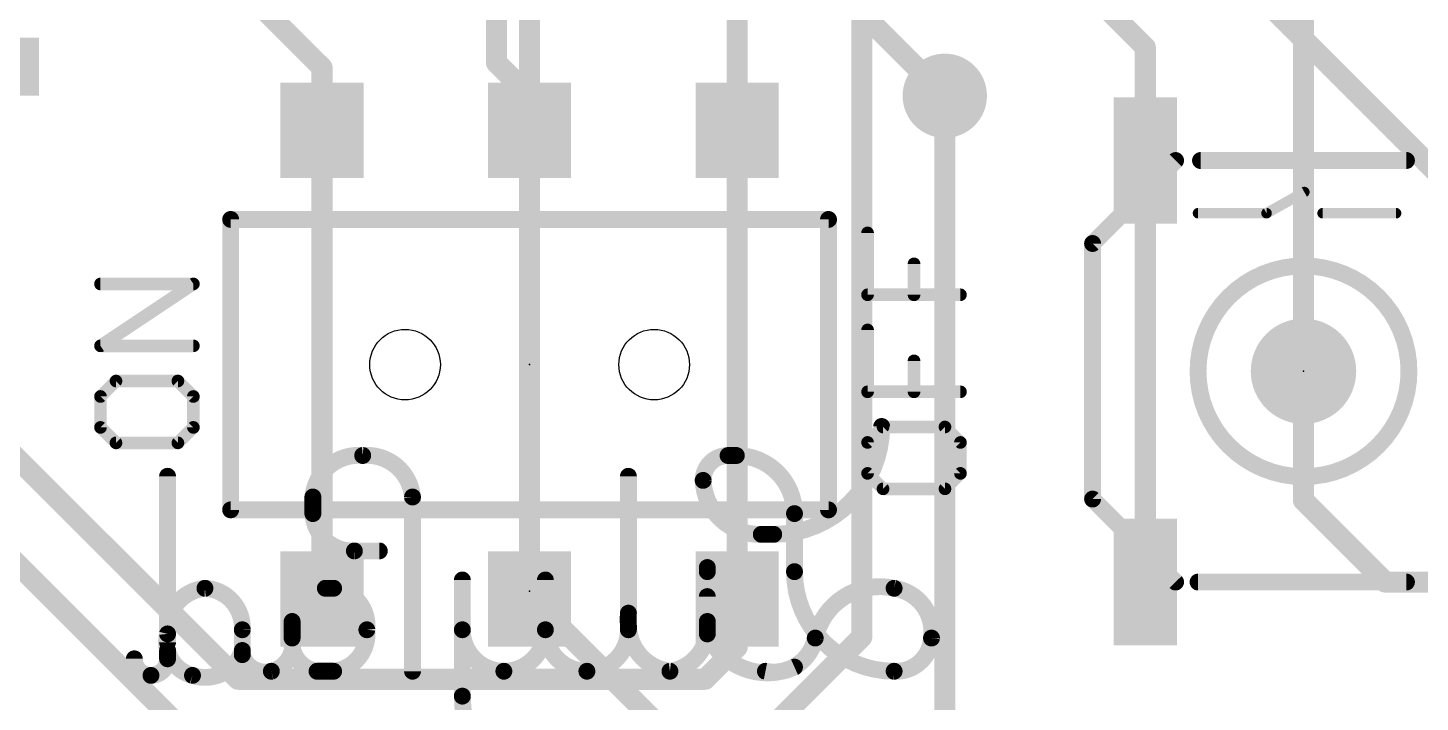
# Model space of a CAD drawing. Extents: x -28.7 to 28.7, y -28.7 to 28.7.
# Drawn here: x -6.04 to 10.72, y -15.31 to -7.18 of the extents above; entities that cross this region are included whole.
import ezdxf

# ---------------------------------------------------------------- set-up
doc = ezdxf.new("R2010")
doc.units = 0
for name, color, linetype in [('1', 12, 'CONTINUOUS'), ('16', 132, 'CONTINUOUS'), ('18', 110, 'CONTINUOUS'), ('20', 53, 'CONTINUOUS'), ('21', 41, 'CONTINUOUS'), ('22', 40, 'CONTINUOUS'), ('23', 53, 'CONTINUOUS'), ('24', 53, 'CONTINUOUS'), ('51', 53, 'CONTINUOUS')]:
    doc.layers.add(name, color=color, linetype=linetype)

# ---------------------------------------------------------------- blocks, each defined once
blk = doc.blocks.new('RECT')
blk.add_solid([(-0.5, -0.5), (0.5, -0.5), (-0.5, 0.5), (0.5, 0.5)])
blk = doc.blocks.new('PIE')
at = {"const_width": 0.5}
blk.add_lwpolyline([(0, -0.25, 1), (0, 0.25, 1), (0, -0.25)], format="xyb", dxfattribs=at)
blk = doc.blocks.new('ROUNDV')
at = {"const_width": 0.5}
blk.add_lwpolyline([(0, -0.25, 1), (0, 0.25, 1), (0, -0.25)], format="xyb", dxfattribs=at)

msp = doc.modelspace()

# ---------------------------------------------------------------- linework, layer by layer
at = {"layer": '1', "const_width": 0.254}
for points in [[(0, -3.2), (0, -8.415)], [(-6.414, -3.746), (-2.5, -7.66)], [(2.5, -4.389), (2.5, -8.415)], [(4, -5.4), (4, -14.524)], [(9.32, -5.51), (9.32, -11.32)], [(7.415, -7.415), (6.35, -6.35)], [(7.415, -7.415), (7.415, -13.86)], [(-2.5, -7.66), (-2.5, -8.415)], [(5, -8), (5, -15.54)], [(-2.5, -8.415), (-2.5, -14.065)], [(0, -8.415), (0, -14.065)], [(2.5, -8.415), (2.5, -14.065)], [(9.32, -11.32), (9.32, -12.876)], [(-3.51, -15.032), (-7.112, -11.43)], [(-4.161, -15.651), (-7.7724, -12.0396)], [(9.32, -12.876), (10.304, -13.86)], [(10.304, -13.86), (11.225, -13.86)], [(2.5, -14.065), (2.5, -14.645)], [(4, -14.524), (2.873, -15.651)], [(2.5, -14.645), (2.113, -15.032)], [(2.113, -15.032), (-3.51, -15.032)]]:
    msp.add_lwpolyline(points, dxfattribs=at)
at = {"layer": '1', "const_width": 0.127}
for points in [[(7.4785, -7.415, 1), (7.3515, -7.415)], [(7.3701, -7.4599, 1), (7.4599, -7.3701)], [(-2.4365, -7.66, 1), (-2.5635, -7.66)], [(-2.5449, -7.7049, 1), (-2.4551, -7.6151)], [(5.0635, -8, 1), (4.9365, -8)], [(-2.4365, -8.415, 1), (-2.5635, -8.415)], [(-2.5635, -8.415, 1), (-2.4365, -8.415)], [(0.0635, -8.415, 1), (-0.0635, -8.415)], [(-0.0635, -8.415, 1), (0.0635, -8.415)], [(2.5635, -8.415, 1), (2.4365, -8.415)], [(2.4365, -8.415, 1), (2.5635, -8.415)], [(9.3835, -11.32, 1), (9.2565, -11.32)], [(9.2565, -11.32, 1), (9.3835, -11.32)], [(9.3649, -12.8311, 1), (9.2751, -12.9209)], [(9.2565, -12.876, 1), (9.3835, -12.876)], [(10.304, -13.7965, 1), (10.304, -13.9235)], [(7.3515, -13.86, 1), (7.4785, -13.86)], [(10.2591, -13.9049, 1), (10.3489, -13.8151)], [(-2.5635, -14.065, 1), (-2.4365, -14.065)], [(-0.0635, -14.065, 1), (0.0635, -14.065)], [(2.5635, -14.065, 1), (2.4365, -14.065)], [(2.4365, -14.065, 1), (2.5635, -14.065)], [(4.0449, -14.5689, 1), (3.9551, -14.4791)], [(2.4365, -14.645, 1), (2.5635, -14.645)], [(2.5449, -14.6899, 1), (2.4551, -14.6001)], [(3.9365, -14.524, 1), (4.0635, -14.524)], [(-3.51, -14.9685, 1), (-3.51, -15.0955)], [(2.113, -15.0955, 1), (2.113, -14.9685)], [(-3.5549, -15.0769, 1), (-3.4651, -14.9871)], [(2.0681, -14.9871, 1), (2.1579, -15.0769)]]:
    msp.add_lwpolyline(points, format="xyb", dxfattribs=at)
at = {"layer": '16', "const_width": 0.254}
for points in [[(-0.4, -4.2926), (-0.4, -7.6)], [(2, -5), (5, -8)], [(8, -6), (15.5563, -13.5563)], [(-0.4, -7.6), (0, -8)], [(0, -8), (0, -14.0304)], [(0, -14.0304), (5.8321, -19.8625)]]:
    msp.add_lwpolyline(points, dxfattribs=at)
at = {"layer": '16', "const_width": 0.127}
for points in [[(-0.3551, -7.5551, 1), (-0.4449, -7.6449)], [(-0.4635, -7.6, 1), (-0.3365, -7.6)], [(0.0635, -8, 1), (-0.0635, -8)], [(-0.0449, -8.0449, 1), (0.0449, -7.9551)], [(4.9551, -8.0449, 1), (5.0449, -7.9551)], [(0.0449, -13.9855, 1), (-0.0449, -14.0753)], [(-0.0635, -14.0304, 1), (0.0635, -14.0304)]]:
    msp.add_lwpolyline(points, format="xyb", dxfattribs=at)
at = {"layer": '20', "const_width": 0.2032}
msp.add_lwpolyline([(0, -25, 1), (0, 25, 1), (0, -25)], format="xyb", dxfattribs=at)
at = {"layer": '20'}
for centre in [(-1.5, -11.24), (1.5, -11.24)]:
    msp.add_circle(centre, 0.425, dxfattribs=at)
at = {"layer": '21'}
for points, const_width in [([(8.08, -8.78), (10.56, -8.78)], 0.2032), ([(-3.6, -9.49), (-3.6, -12.99)], 0.2032), ([(3.6, -9.49), (-3.6, -9.49)], 0.2032), ([(3.6, -12.99), (3.6, -9.49)], 0.2032), ([(4.0702, -10.398), (4.0702, -9.6523)], 0.1524), ([(6.78, -12.86), (6.78, -9.78)], 0.2032), ([(4.6295, -10.398), (4.6295, -10.0252)], 0.1524), ([(-5.1678, -11.0134), (-4.0492, -10.2677)], 0.1524), ([(-4.0492, -10.2677), (-5.1678, -10.2677)], 0.1524), ([(5.1888, -10.398), (4.0702, -10.398)], 0.1524), ([(4.0702, -11.5674), (4.0702, -10.8217)], 0.1524), ([(-4.0492, -11.0134), (-5.1678, -11.0134)], 0.1524), ([(4.6295, -11.5674), (4.6295, -11.1946)], 0.1524), ([(-4.9813, -11.4371), (-5.1678, -11.6235)], 0.1524), ([(-4.2356, -11.4371), (-4.9813, -11.4371)], 0.1524), ([(-4.0492, -11.6235), (-4.2356, -11.4371)], 0.1524), ([(-5.1678, -11.6235), (-5.1678, -11.9964)], 0.1524), ([(-4.0492, -11.9964), (-4.0492, -11.6235)], 0.1524), ([(5.1888, -11.5674), (4.0702, -11.5674)], 0.1524), ([(-5.1678, -11.9964), (-4.9813, -12.1828)], 0.1524), ([(-4.2356, -12.1828), (-4.0492, -11.9964)], 0.1524), ([(4.2567, -11.9911), (4.0702, -12.1775)], 0.1524), ([(5.0024, -11.9911), (4.2567, -11.9911)], 0.1524), ([(5.1888, -12.1775), (5.0024, -11.9911)], 0.1524), ([(-4.9813, -12.1828), (-4.2356, -12.1828)], 0.1524), ([(4.0702, -12.1775), (4.0702, -12.5504)], 0.1524), ([(5.1888, -12.5504), (5.1888, -12.1775)], 0.1524), ([(4.0702, -12.5504), (4.2567, -12.7368)], 0.1524), ([(5.0024, -12.7368), (5.1888, -12.5504)], 0.1524), ([(4.2567, -12.7368), (5.0024, -12.7368)], 0.1524), ([(-3.6, -12.99), (3.6, -12.99)], 0.2032), ([(10.56, -13.86), (8.05, -13.86)], 0.2032)]:
    msp.add_lwpolyline(points, dxfattribs=dict(at, const_width=const_width))
for points, const_width in [([(8.08, -8.7292, 1), (8.08, -8.8308)], 0.1016), ([(10.56, -8.8308, 1), (10.56, -8.7292)], 0.1016), ([(-3.5492, -9.49, 1), (-3.6508, -9.49)], 0.1016), ([(-3.6, -9.4392, 1), (-3.6, -9.5408)], 0.1016), ([(3.6508, -9.49, 1), (3.5492, -9.49)], 0.1016), ([(3.6, -9.5408, 1), (3.6, -9.4392)], 0.1016), ([(4.1083, -9.6523, 1), (4.0321, -9.6523)], 0.0762), ([(6.8308, -9.78, 1), (6.7292, -9.78)], 0.1016), ([(4.6676, -10.0252, 1), (4.5914, -10.0252)], 0.0762), ([(9.32, -12.59, 1), (9.32, -10.05, 1), (9.32, -12.59)], 0.2032), ([(-5.1678, -10.2296, 1), (-5.1678, -10.3058)], 0.0762), ([(-4.0281, -10.2994, 1), (-4.0703, -10.236)], 0.0762), ([(-4.0492, -10.3058, 1), (-4.0492, -10.2296)], 0.0762), ([(4.0702, -10.3599, 1), (4.0702, -10.4361)], 0.0762), ([(4.0321, -10.398, 1), (4.1083, -10.398)], 0.0762), ([(4.5914, -10.398, 1), (4.6676, -10.398)], 0.0762), ([(5.1888, -10.4361, 1), (5.1888, -10.3599)], 0.0762), ([(4.1083, -10.8217, 1), (4.0321, -10.8217)], 0.0762), ([(-5.1678, -10.9753, 1), (-5.1678, -11.0515)], 0.0762), ([(-5.1889, -10.9817, 1), (-5.1466, -11.0451)], 0.0762), ([(-4.0492, -11.0515, 1), (-4.0492, -10.9753)], 0.0762), ([(4.6676, -11.1946, 1), (4.5914, -11.1946)], 0.0762), ([(-4.9813, -11.399, 1), (-4.9813, -11.4752)], 0.0762), ([(-4.9544, -11.464, 1), (-5.0083, -11.4102)], 0.0762), ([(-4.2087, -11.4102, 1), (-4.2626, -11.464)], 0.0762), ([(-4.2356, -11.4752, 1), (-4.2356, -11.399)], 0.0762), ([(-5.1297, -11.6235, 1), (-5.2059, -11.6235)], 0.0762), ([(-5.1947, -11.5966, 1), (-5.1408, -11.6505)], 0.0762), ([(-4.0111, -11.6235, 1), (-4.0873, -11.6235)], 0.0762), ([(-4.0761, -11.6505, 1), (-4.0223, -11.5966)], 0.0762), ([(4.0702, -11.5293, 1), (4.0702, -11.6055)], 0.0762), ([(4.0321, -11.5674, 1), (4.1083, -11.5674)], 0.0762), ([(4.5914, -11.5674, 1), (4.6676, -11.5674)], 0.0762), ([(5.1888, -11.6055, 1), (5.1888, -11.5293)], 0.0762), ([(-5.1408, -11.9694, 1), (-5.1947, -12.0233)], 0.0762), ([(-5.2059, -11.9964, 1), (-5.1297, -11.9964)], 0.0762), ([(-4.0873, -11.9964, 1), (-4.0111, -11.9964)], 0.0762), ([(-4.0223, -12.0233, 1), (-4.0761, -11.9694)], 0.0762), ([(4.2567, -11.953, 1), (4.2567, -12.0292)], 0.0762), ([(4.2836, -12.018, 1), (4.2297, -11.9642)], 0.0762), ([(5.0293, -11.9642, 1), (4.9754, -12.018)], 0.0762), ([(5.0024, -12.0292, 1), (5.0024, -11.953)], 0.0762), ([(-4.9813, -12.1447, 1), (-4.9813, -12.2209)], 0.0762), ([(-5.0083, -12.2097, 1), (-4.9544, -12.1559)], 0.0762), ([(-4.2626, -12.1559, 1), (-4.2087, -12.2097)], 0.0762), ([(-4.2356, -12.2209, 1), (-4.2356, -12.1447)], 0.0762), ([(4.1083, -12.1775, 1), (4.0321, -12.1775)], 0.0762), ([(4.0433, -12.1506, 1), (4.0972, -12.2045)], 0.0762), ([(5.2269, -12.1775, 1), (5.1507, -12.1775)], 0.0762), ([(5.1619, -12.2045, 1), (5.2157, -12.1506)], 0.0762), ([(4.0972, -12.5234, 1), (4.0433, -12.5773)], 0.0762), ([(4.0321, -12.5504, 1), (4.1083, -12.5504)], 0.0762), ([(5.1507, -12.5504, 1), (5.2269, -12.5504)], 0.0762), ([(5.2157, -12.5773, 1), (5.1619, -12.5234)], 0.0762), ([(4.2567, -12.6987, 1), (4.2567, -12.7749)], 0.0762), ([(4.2297, -12.7637, 1), (4.2836, -12.7099)], 0.0762), ([(4.9754, -12.7099, 1), (5.0293, -12.7637)], 0.0762), ([(5.0024, -12.7749, 1), (5.0024, -12.6987)], 0.0762), ([(-3.6, -12.9392, 1), (-3.6, -13.0408)], 0.1016), ([(3.6, -13.0408, 1), (3.6, -12.9392)], 0.1016), ([(6.7292, -12.86, 1), (6.8308, -12.86)], 0.1016), ([(-3.6508, -12.99, 1), (-3.5492, -12.99)], 0.1016), ([(3.5492, -12.99, 1), (3.6508, -12.99)], 0.1016), ([(8.05, -13.8092, 1), (8.05, -13.9108)], 0.1016), ([(10.56, -13.9108, 1), (10.56, -13.8092)], 0.1016)]:
    msp.add_lwpolyline(points, format="xyb", dxfattribs=dict(at, const_width=const_width))
at = {"layer": '22'}
for points, const_width in [([(2.94, -13.285, 0.4142), (4.24, -11.985)], 0.2032), ([(4.2908, -11.985, 1), (4.1892, -11.985)], 0.1016), ([(-2.01, -12.335, 0.4141), (-2.61, -12.835)], 0.2032), ([(-1.41, -12.835, 0.4142), (-2.01, -12.335)], 0.2032), ([(-2.0146, -12.2844, 1), (-2.0054, -12.3856)], 0.1016), ([(-2.0146, -12.3856, 1), (-2.0054, -12.2844)], 0.1016), ([(2.39, -12.335, 0.4142), (2.09, -12.635)], 0.2032), ([(2.39, -12.2842, 1), (2.39, -12.3858)], 0.1016), ([(2.39, -12.3858, 1), (2.39, -12.2842)], 0.1016), ([(3.19, -13.035, 0.4142), (2.49, -12.335)], 0.2032), ([(2.49, -12.2842, 1), (2.49, -12.3858)], 0.1016), ([(2.49, -12.3858, 1), (2.49, -12.2842)], 0.1016), ([(-4.3092, -12.585, 1), (-4.4108, -12.585)], 0.1016), ([(1.2408, -12.585, 1), (1.1392, -12.585)], 0.1016), ([(2.09, -12.635, 0.4142), (2.79, -13.285)], 0.2032), ([(2.1408, -12.6331, 1), (2.0392, -12.6369)], 0.1016), ([(-2.5592, -12.835, 1), (-2.6608, -12.835)], 0.1016), ([(-1.3592, -12.835, 1), (-1.4608, -12.835)], 0.1016), ([(2.0392, -12.635, 1), (2.1408, -12.635)], 0.1016), ([(-2.6606, -12.8304, 1), (-2.5594, -12.8396)], 0.1016), ([(-1.4606, -12.8396, 1), (-1.3594, -12.8304)], 0.1016), ([(-2.61, -13.035, 0.4141), (-2.11, -13.485)], 0.2032), ([(-2.5593, -13.0323, 1), (-2.6607, -13.0377)], 0.1016), ([(-2.6608, -13.035, 1), (-2.5592, -13.035)], 0.1016), ([(3.2408, -13.035, 1), (3.1392, -13.035)], 0.1016), ([(3.1392, -13.035, 1), (3.2408, -13.035)], 0.1016), ([(2.79, -13.2342, 1), (2.79, -13.3358)], 0.1016), ([(2.7919, -13.3358, 1), (2.7881, -13.2342)], 0.1016), ([(2.94, -13.2342, 1), (2.94, -13.3358)], 0.1016), ([(2.94, -13.3358, 1), (2.94, -13.2342)], 0.1016), ([(-2.11, -13.4342, 1), (-2.11, -13.5358)], 0.1016), ([(-2.1073, -13.5357, 1), (-2.1127, -13.4343)], 0.1016), ([(-1.81, -13.5358, 1), (-1.81, -13.4342)], 0.1016), ([(-0.7592, -13.835, 1), (-0.8608, -13.835)], 0.1016), ([(0.2408, -13.835, 1), (0.1392, -13.835)], 0.1016), ([(2.1908, -13.685, 1), (2.0892, -13.685)], 0.1016), ([(2.0892, -13.735, 1), (2.1908, -13.735)], 0.1016), ([(3.19, -13.735, 0.4142), (4.39, -14.935)], 0.2032), ([(3.2408, -13.735, 1), (3.1392, -13.735)], 0.1016), ([(3.1392, -13.735, 1), (3.2408, -13.735)], 0.1016), ([(-3.91, -13.935, 0.4142), (-4.36, -14.485)], 0.2032), ([(-3.46, -14.435, 0.4142), (-3.91, -13.935)], 0.2032), ([(-3.9073, -13.8843, 1), (-3.9127, -13.9857)], 0.1016), ([(-3.9049, -13.9855, 1), (-3.9151, -13.8845)], 0.1016), ([(-2.46, -13.935, 0.4142), (-2.86, -14.335)], 0.2032), ([(-2.46, -13.8842, 1), (-2.46, -13.9858)], 0.1016), ([(-2.46, -13.9858, 1), (-2.46, -13.8842)], 0.1016), ([(-1.96, -14.435, 0.4142), (-2.36, -13.935)], 0.2032), ([(-2.3544, -13.8845, 1), (-2.3656, -13.9855)], 0.1016), ([(-2.36, -13.9858, 1), (-2.36, -13.8842)], 0.1016), ([(4.39, -13.935, 0.4142), (3.44, -14.535)], 0.2032), ([(4.84, -14.535, 0.4142), (4.39, -13.935)], 0.2032), ([(4.3972, -13.8847, 1), (4.3828, -13.9853)], 0.1016), ([(4.3788, -13.9846, 1), (4.4012, -13.8854)], 0.1016), ([(2.1908, -14.035, 1), (2.0892, -14.035)], 0.1016), ([(-2.8092, -14.335, 1), (-2.9108, -14.335)], 0.1016), ([(1.19, -14.235, 0.0384), (1.19, -14.385)], 0.2032), ([(1.1392, -14.235, 1), (1.2408, -14.235)], 0.1016), ([(1.2407, -14.2389, 1), (1.1393, -14.2311)], 0.1016), ([(1.69, -14.935, 0.4142), (2.14, -14.335)], 0.2032), ([(2.1908, -14.335, 1), (2.0892, -14.335)], 0.1016), ([(2.1903, -14.3278, 1), (2.0897, -14.3422)], 0.1016), ([(-4.36, -14.485, 0.1231), (-4.36, -14.685)], 0.2032), ([(-4.3107, -14.4973, 1), (-4.4093, -14.4727)], 0.1016), ([(-3.4092, -14.435, 1), (-3.5108, -14.435)], 0.1016), ([(-3.5107, -14.4323, 1), (-3.4093, -14.4377)], 0.1016), ([(-2.9108, -14.335, 1), (-2.8092, -14.335)], 0.1016), ([(-2.36, -14.935, 0.4142), (-1.96, -14.435)], 0.2032), ([(-1.9095, -14.4294, 1), (-2.0105, -14.4406)], 0.1016), ([(-2.0105, -14.4294, 1), (-1.9095, -14.4406)], 0.1016), ([(-0.81, -14.435, 0.4142), (-0.31, -14.935)], 0.2032), ([(-0.7592, -14.435, 1), (-0.8608, -14.435)], 0.1016), ([(-0.7592, -14.435, 1), (-0.8608, -14.435)], 0.1016), ([(-0.8608, -14.435, 1), (-0.7592, -14.435)], 0.1016), ([(-0.31, -14.935, 0.4142), (0.19, -14.435)], 0.2032), ([(0.19, -14.435, 0.4142), (0.69, -14.935)], 0.2032), ([(0.2408, -14.435, 1), (0.1392, -14.435)], 0.1016), ([(0.2408, -14.435, 1), (0.1392, -14.435)], 0.1016), ([(0.1392, -14.435, 1), (0.2408, -14.435)], 0.1016), ([(0.69, -14.935, 0.4142), (1.19, -14.435)], 0.2032), ([(1.19, -14.385, 0.37), (1.69, -14.935)], 0.2032), ([(1.2408, -14.3835, 1), (1.1392, -14.3865)], 0.1016), ([(1.2408, -14.385, 1), (1.1392, -14.385)], 0.1016), ([(1.2408, -14.435, 1), (1.1392, -14.435)], 0.1016), ([(1.1392, -14.435, 1), (1.2408, -14.435)], 0.1016), ([(1.1393, -14.3889, 1), (1.2407, -14.3811)], 0.1016), ([(2.0892, -14.335, 1), (2.1908, -14.335)], 0.1016), ([(2.14, -14.485, 0.4142), (3.19, -14.885)], 0.2032), ([(2.1864, -14.4642, 1), (2.0936, -14.5058)], 0.1016), ([(-4.4108, -14.585, 1), (-4.3092, -14.585)], 0.1016), ([(-4.36, -14.685, 0.277), (-4.06, -14.985)], 0.2032), ([(-4.3107, -14.6727, 1), (-4.4093, -14.6973)], 0.1016), ([(-4.3092, -14.685, 1), (-4.4108, -14.685)], 0.1016), ([(-4.4105, -14.4901, 1), (-4.3095, -14.4799)], 0.1016), ([(-4.06, -14.985, 0.4142), (-3.46, -14.685)], 0.2032), ([(-3.4092, -14.685, 1), (-3.5108, -14.685)], 0.1016), ([(-3.4118, -14.7011, 1), (-3.5082, -14.6689)], 0.1016), ([(-3.11, -14.935, 0.4142), (-2.86, -14.535)], 0.2032), ([(-2.86, -14.535, 0.4142), (-2.56, -14.935)], 0.2032), ([(-2.8105, -14.5236, 1), (-2.9095, -14.5464)], 0.1016), ([(-2.9108, -14.535, 1), (-2.8092, -14.535)], 0.1016), ([(-2.8097, -14.5422, 1), (-2.9103, -14.5278)], 0.1016), ([(2.0892, -14.485, 1), (2.1908, -14.485)], 0.1016), ([(2.84, -14.935, 0.4142), (3.44, -14.535)], 0.2032), ([(3.3904, -14.5238, 1), (3.4896, -14.5462)], 0.1016), ([(3.4898, -14.545, 1), (3.3902, -14.525)], 0.1016), ([(4.39, -14.935, 0.4142), (4.84, -14.535)], 0.2032), ([(4.7897, -14.5278, 1), (4.8903, -14.5422)], 0.1016), ([(4.8907, -14.538, 1), (4.7893, -14.532)], 0.1016), ([(-4.76, -14.785, 0.4142), (-4.56, -14.985)], 0.2032), ([(-4.7092, -14.785, 1), (-4.8108, -14.785)], 0.1016), ([(-4.56, -14.985, 0.4142), (-4.36, -14.785)], 0.2032), ([(-4.3092, -14.785, 1), (-4.4108, -14.785)], 0.1016), ([(-4.4108, -14.785, 1), (-4.3092, -14.785)], 0.1016), ([(-4.4093, -14.6973, 1), (-4.3107, -14.6727)], 0.1016), ([(-3.46, -14.735, 0.4142), (-3.11, -14.935)], 0.2032), ([(-3.411, -14.7216, 1), (-3.509, -14.7484)], 0.1016), ([(-3.5108, -14.685, 1), (-3.4092, -14.685)], 0.1016), ([(-3.5108, -14.735, 1), (-3.4092, -14.735)], 0.1016), ([(-4.56, -14.9342, 1), (-4.56, -15.0358)], 0.1016), ([(-4.56, -15.0358, 1), (-4.56, -14.9342)], 0.1016), ([(-4.0439, -14.9368, 1), (-4.0761, -15.0332)], 0.1016), ([(-4.0723, -15.0343, 1), (-4.0477, -14.9357)], 0.1016), ([(-3.1214, -14.8855, 1), (-3.0986, -14.9845)], 0.1016), ([(-3.0966, -14.984, 1), (-3.1234, -14.886)], 0.1016), ([(-2.56, -14.8842, 1), (-2.56, -14.9858)], 0.1016), ([(-2.5672, -14.9853, 1), (-2.5528, -14.8847)], 0.1016), ([(-2.3656, -14.8845, 1), (-2.3544, -14.9855)], 0.1016), ([(-2.36, -14.9858, 1), (-2.36, -14.8842)], 0.1016), ([(-1.4608, -14.935, 1), (-1.3592, -14.935)], 0.1016), ([(-0.31, -14.8842, 1), (-0.31, -14.9858)], 0.1016), ([(-0.31, -14.9858, 1), (-0.31, -14.8842)], 0.1016), ([(0.69, -14.8842, 1), (0.69, -14.9858)], 0.1016), ([(0.69, -14.9858, 1), (0.69, -14.8842)], 0.1016), ([(1.6828, -14.8847, 1), (1.6972, -14.9853)], 0.1016), ([(1.6837, -14.9854, 1), (1.6963, -14.8846)], 0.1016), ([(2.85, -14.8852, 1), (2.83, -14.9848)], 0.1016), ([(3.2108, -14.9314, 1), (3.1692, -14.8386)], 0.1016), ([(4.393, -14.8843, 1), (4.387, -14.9857)], 0.1016), ([(4.39, -14.9858, 1), (4.39, -14.8842)], 0.1016), ([(-0.81, -15.235, 0.4142), (0.49, -16.535)], 0.2032), ([(-0.7592, -15.235, 1), (-0.8608, -15.235)], 0.1016), ([(-0.8608, -15.235, 1), (-0.7592, -15.235)], 0.1016)]:
    msp.add_lwpolyline(points, format="xyb", dxfattribs=dict(at, const_width=const_width))
at = {"layer": '22', "const_width": 0.2032}
for points in [[(2.49, -12.335), (2.39, -12.335)], [(-4.36, -14.585), (-4.36, -12.585)], [(1.19, -14.235), (1.19, -12.585)], [(-2.61, -12.835), (-2.61, -13.035)], [(-1.41, -14.935), (-1.41, -12.835)], [(3.19, -13.735), (3.19, -13.035)], [(2.94, -13.285), (2.79, -13.285)], [(-2.11, -13.485), (-1.81, -13.485)], [(-0.81, -14.435), (-0.81, -13.835)], [(0.19, -14.435), (0.19, -13.835)], [(2.14, -13.735), (2.14, -13.685)], [(-2.36, -13.935), (-2.46, -13.935)], [(2.14, -14.335), (2.14, -14.035)], [(-2.86, -14.335), (-2.86, -14.535)], [(2.14, -14.335), (2.14, -14.485)], [(-3.46, -14.685), (-3.46, -14.435)], [(-0.81, -15.235), (-0.81, -14.435)], [(1.19, -14.435), (1.19, -14.385)], [(-4.36, -14.685), (-4.36, -14.785)], [(-3.46, -14.735), (-3.46, -14.685)], [(-2.56, -14.935), (-2.36, -14.935)]]:
    msp.add_lwpolyline(points, dxfattribs=at)
at = {"layer": '23'}
for p in [(0, -11.24), (9.32, -11.32)]:
    msp.add_point(p, dxfattribs=at)
at = {"layer": '24'}
for p in [(9.32, -11.32), (0, -13.97)]:
    msp.add_point(p, dxfattribs=at)
at = {"layer": '51'}
for points, const_width in [([(6.78, -9.78), (7.78, -8.78)], 0.2032), ([(8.875, -9.415), (9.33, -9.16)], 0.127), ([(8.05, -9.415), (8.875, -9.415)], 0.127), ([(9.55, -9.415), (10.435, -9.415)], 0.127), ([(7.78, -13.86), (6.78, -12.86)], 0.2032)]:
    msp.add_lwpolyline(points, dxfattribs=dict(at, const_width=const_width))
for points, const_width in [([(7.8159, -8.8159, 1), (7.7441, -8.7441)], 0.1016), ([(9.3455, -9.1877, 1), (9.3145, -9.1323)], 0.0635), ([(8.05, -9.3833, 1), (8.05, -9.4468)], 0.0635), ([(8.8595, -9.3873, 1), (8.8905, -9.4427)], 0.0635), ([(8.875, -9.4468, 1), (8.875, -9.3833)], 0.0635), ([(9.55, -9.3833, 1), (9.55, -9.4468)], 0.0635), ([(10.435, -9.4468, 1), (10.435, -9.3833)], 0.0635), ([(6.7441, -9.7441, 1), (6.8159, -9.8159)], 0.1016), ([(6.8159, -12.8241, 1), (6.7441, -12.8959)], 0.1016), ([(7.7441, -13.8959, 1), (7.8159, -13.8241)], 0.1016)]:
    msp.add_lwpolyline(points, format="xyb", dxfattribs=dict(at, const_width=const_width))

# ---------------------------------------------------------------- block references
at = {"layer": '1', "yscale": 1.15}
for p in [(-2.5, -8.415), (0, -8.415), (2.5, -8.415), (-2.5, -14.065), (0, -14.065), (2.5, -14.065)]:
    msp.add_blockref('RECT', p, dxfattribs=at)
at = {"layer": '1', "xscale": 0.762, "yscale": 1.524, "rotation": 180}
for p in [(7.415, -8.78), (7.415, -13.86)]:
    msp.add_blockref('RECT', p, dxfattribs=at)
at = {"layer": '16', "xscale": 0.7, "yscale": 0.9, "rotation": 270}
msp.add_blockref('RECT', (-6.36, -7.65), dxfattribs=at)
at = {"layer": '16', "xscale": 1.27, "yscale": 1.27}
msp.add_blockref('PIE', (9.32, -11.32), dxfattribs=at)
at = {"layer": '18', "xscale": 1.016, "yscale": 1.016}
for p in [(5, -8), (5, -8), (9.32, -11.32), (9.32, -11.32)]:
    msp.add_blockref('ROUNDV', p, dxfattribs=at)

doc.saveas('drawing.dxf')
